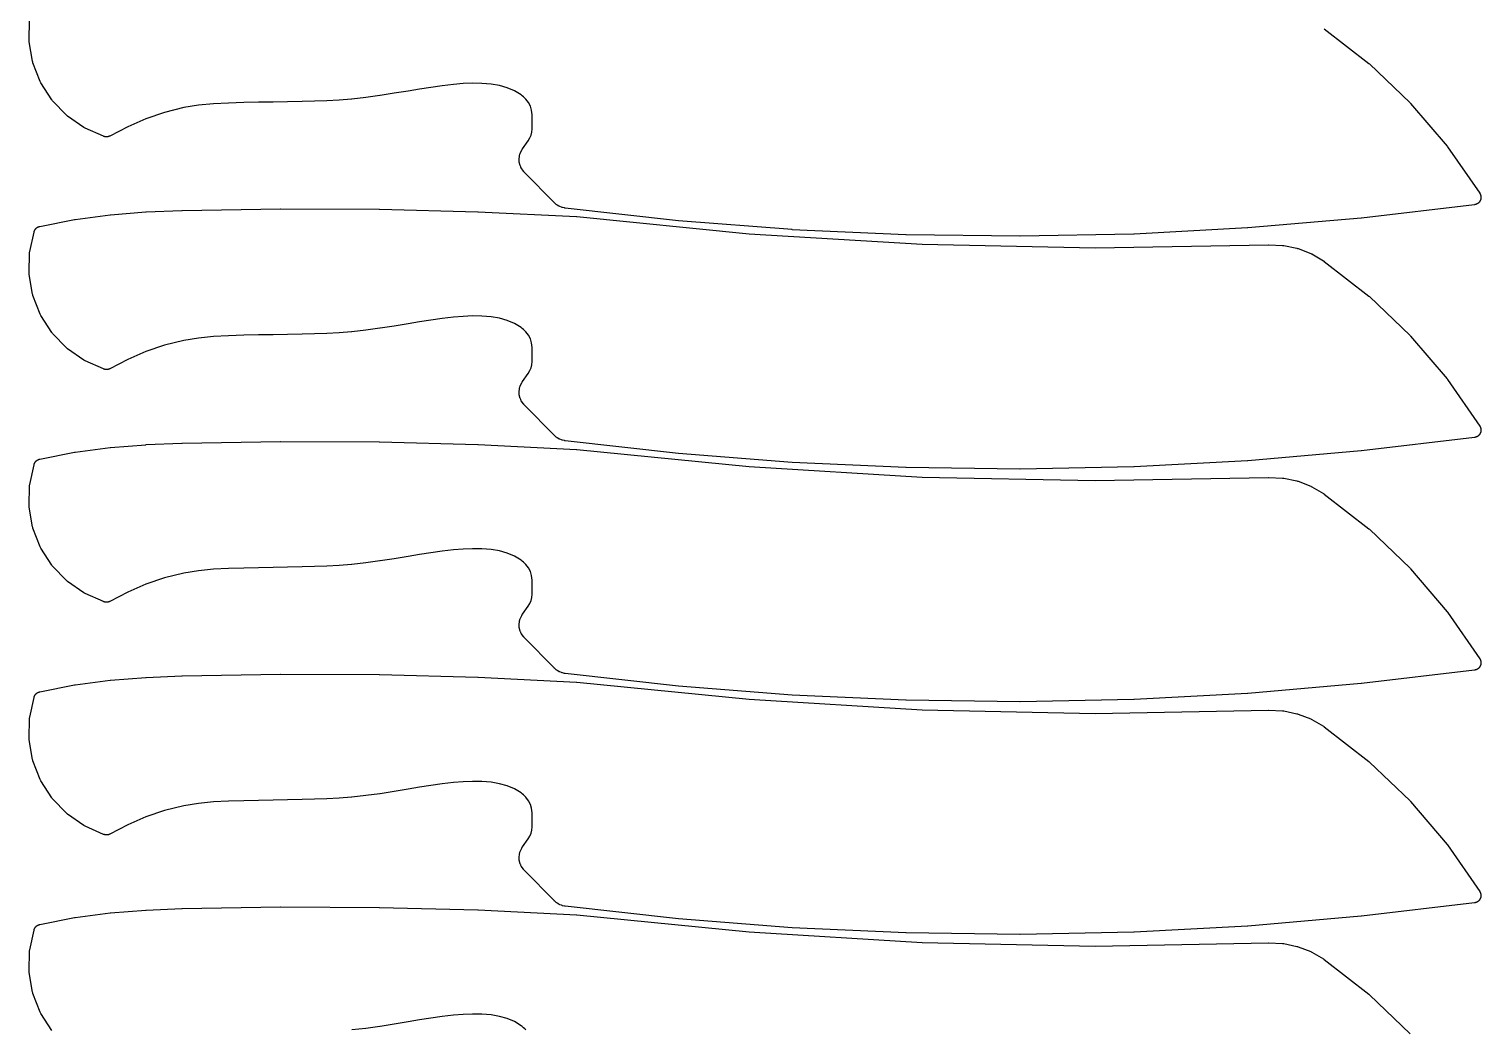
# Model space of a CAD drawing. Header units: metres. Extents: x 0 to 3000, y 0 to 1100.
# Drawn here: x 1198.4 to 1597.7, y 550 to 825 of the extents above; entities that cross this region are included whole.
import ezdxf

# ---------------------------------------------------------------- set-up
doc = ezdxf.new("R2010")
doc.units = ezdxf.units.M

msp = doc.modelspace()

# ---------------------------------------------------------------- linework, layer by layer
at = {"color": 1}
for points in [[(1554.63, 825.1), (1566.88, 815.55), (1567.03, 815.41), (1578.22, 804.7), (1578.36, 804.55), (1588.41, 792.76), (1588.54, 792.6), (1597.37, 779.82), (1597.41, 779.74), (1597.46, 779.66), (1597.47, 779.65), (1597.47, 779.65), (1597.51, 779.57), (1597.55, 779.48), (1597.55, 779.48), (1597.56, 779.47), (1597.59, 779.39), (1597.62, 779.3), (1597.62, 779.29), (1597.62, 779.29), (1597.65, 779.2), (1597.67, 779.11), (1597.67, 779.1), (1597.68, 779.1), (1597.69, 779.01), (1597.71, 778.92), (1597.71, 778.91), (1597.71, 778.91), (1597.71, 778.81), (1597.72, 778.72), (1597.72, 778.71), (1597.72, 778.71), (1597.72, 778.62), (1597.71, 778.52), (1597.71, 778.52), (1597.71, 778.51), (1597.7, 778.42), (1597.69, 778.33), (1597.69, 778.32), (1597.69, 778.32), (1597.67, 778.23), (1597.65, 778.14), (1597.64, 778.13), (1597.64, 778.13), (1597.61, 778.04), (1597.58, 777.95), (1597.58, 777.95), (1597.58, 777.94), (1597.54, 777.86), (1597.5, 777.77), (1597.5, 777.77), (1597.5, 777.76), (1597.45, 777.68), (1597.41, 777.6), (1597.4, 777.6), (1597.4, 777.59), (1597.35, 777.52), (1597.29, 777.44), (1597.29, 777.44), (1597.28, 777.43), (1597.22, 777.36), (1597.16, 777.29), (1597.16, 777.29), (1597.16, 777.29), (1597.09, 777.22), (1597.02, 777.16), (1597.02, 777.16), (1597.01, 777.15), (1596.94, 777.1), (1596.86, 777.04), (1596.86, 777.04), (1596.86, 777.03), (1596.78, 776.98), (1596.7, 776.93), (1596.69, 776.93), (1596.69, 776.93), (1596.61, 776.89), (1596.52, 776.85), (1596.52, 776.85), (1596.51, 776.84), (1596.43, 776.81), (1596.34, 776.78), (1596.33, 776.78), (1596.33, 776.77), (1596.24, 776.75), (1596.15, 776.73), (1596.14, 776.72), (1596.14, 776.72), (1596.05, 776.71), (1595.96, 776.69), (1564.85, 772.98), (1564.78, 772.98), (1533.6, 770.29), (1533.53, 770.29), (1502.29, 768.63), (1502.22, 768.63), (1470.95, 768), (1470.89, 768), (1439.61, 768.4), (1439.55, 768.4), (1408.29, 769.82), (1408.23, 769.83), (1377.02, 772.28), (1376.96, 772.29), (1345.82, 775.77), (1345.82, 775.77), (1345.82, 775.77), (1345.72, 775.78), (1345.63, 775.8), (1345.63, 775.8), (1345.63, 775.8), (1345.14, 775.9), (1344.97, 775.94), (1344.82, 776), (1344.35, 776.18), (1344.2, 776.25), (1344.06, 776.33), (1343.63, 776.59), (1343.49, 776.68), (1343.36, 776.78), (1342.98, 777.11), (1342.92, 777.17), (1342.86, 777.22), (1334.59, 785.65), (1334.53, 785.71), (1334.48, 785.76), (1334.48, 785.76), (1334.47, 785.78), (1334.45, 785.79), (1334.41, 785.86), (1334.36, 785.92), (1333.76, 786.79), (1333.67, 786.94), (1333.59, 787.1), (1333.53, 787.26), (1333.48, 787.43), (1333.22, 788.42), (1333.18, 788.64), (1333.16, 788.87), (1333.17, 789.1), (1333.26, 790.12), (1333.29, 790.29), (1333.33, 790.47), (1333.38, 790.63), (1333.45, 790.79), (1333.9, 791.75), (1333.94, 791.82), (1333.97, 791.89), (1333.98, 791.9), (1333.99, 791.92), (1334.04, 791.99), (1334.08, 792.05), (1335.65, 794.27), (1336.13, 795.05), (1336.44, 795.83), (1336.64, 796.65), (1336.71, 797.56), (1336.71, 801.43), (1336.59, 802.68), (1336.26, 803.77), (1335.74, 804.78), (1334.97, 805.75), (1334.69, 806.03), (1334.35, 806.35), (1333.99, 806.65), (1333.68, 806.9), (1331.86, 808.02), (1329.89, 808.85), (1327.74, 809.45), (1325.49, 809.84), (1322.93, 810.06), (1320.35, 810.09), (1317.75, 809.98), (1315.13, 809.75), (1312.02, 809.39), (1308.9, 808.96), (1305.77, 808.47), (1302.63, 807.96), (1298.79, 807.32), (1298.77, 807.32), (1294.93, 806.71), (1294.89, 806.71), (1291.04, 806.17), (1290.99, 806.17), (1287.13, 805.74), (1287.07, 805.73), (1283.71, 805.47), (1283.66, 805.46), (1280.29, 805.28), (1280.25, 805.28), (1276.88, 805.16), (1276.86, 805.16), (1273.49, 805.08), (1273.48, 805.08), (1269.48, 805), (1269.47, 805), (1265.47, 804.93), (1261.47, 804.86), (1257.47, 804.77), (1253.25, 804.65), (1249.07, 804.42), (1244.95, 804.02), (1240.91, 803.38), (1235.65, 802.08), (1230.51, 800.3), (1225.5, 798.12), (1220.6, 795.58), (1220.6, 795.57), (1220.59, 795.57), (1220.51, 795.53), (1220.42, 795.5), (1220.42, 795.49), (1220.41, 795.49), (1220.32, 795.46), (1220.24, 795.43), (1220.23, 795.43), (1220.23, 795.43), (1220.14, 795.41), (1220.05, 795.39), (1220.04, 795.39), (1220.03, 795.38), (1219.94, 795.37), (1219.85, 795.36), (1219.85, 795.36), (1219.84, 795.36), (1219.75, 795.36), (1219.65, 795.35), (1219.65, 795.35), (1219.64, 795.35), (1219.55, 795.36), (1219.46, 795.37), (1219.45, 795.37), (1219.45, 795.37), (1219.36, 795.38), (1219.26, 795.4), (1219.26, 795.4), (1219.25, 795.4), (1219.16, 795.42), (1219.08, 795.45), (1219.07, 795.45), (1219.06, 795.45), (1218.98, 795.48), (1218.89, 795.51), (1218.89, 795.52), (1218.88, 795.52), (1213.81, 797.73), (1213.63, 797.82), (1213.46, 797.92), (1208.96, 801.05), (1208.81, 801.17), (1208.66, 801.31), (1204.86, 805.26), (1204.73, 805.41), (1204.62, 805.57), (1201.63, 810.23), (1201.54, 810.4), (1201.46, 810.58), (1199.45, 815.74), (1199.39, 815.93), (1199.34, 816.12), (1198.39, 821.52), (1198.37, 821.71), (1198.36, 821.91), (1198.49, 827.39)], [(1204.62, 549.57), (1201.63, 554.23), (1201.54, 554.4), (1201.46, 554.58), (1199.45, 559.74), (1199.39, 559.93), (1199.34, 560.12), (1198.39, 565.52), (1198.37, 565.71), (1198.36, 565.91), (1198.49, 571.39), (1198.5, 571.59), (1198.54, 571.78), (1199.74, 577.18), (1199.76, 577.26), (1199.78, 577.33), (1199.79, 577.35), (1199.79, 577.37), (1199.82, 577.44), (1199.84, 577.51), (1199.85, 577.53), (1199.86, 577.56), (1199.9, 577.62), (1199.93, 577.69), (1199.94, 577.71), (1199.95, 577.73), (1199.99, 577.79), (1200.03, 577.86), (1200.04, 577.88), (1200.06, 577.9), (1200.1, 577.96), (1200.15, 578.02), (1200.16, 578.03), (1200.18, 578.05), (1200.23, 578.11), (1200.28, 578.16), (1200.3, 578.18), (1200.31, 578.2), (1200.37, 578.24), (1200.42, 578.29), (1200.44, 578.31), (1200.46, 578.32), (1200.52, 578.37), (1200.58, 578.41), (1200.6, 578.42), (1200.62, 578.44), (1200.69, 578.47), (1200.75, 578.51), (1200.77, 578.52), (1200.79, 578.53), (1200.86, 578.56), (1200.93, 578.6), (1200.95, 578.6), (1200.97, 578.61), (1201.04, 578.64), (1201.11, 578.66), (1201.13, 578.67), (1201.16, 578.68), (1201.23, 578.69), (1201.3, 578.71), (1210.9, 580.63), (1211.03, 580.65), (1220.69, 581.92), (1220.8, 581.93), (1230.53, 582.69), (1230.6, 582.7), (1240.4, 583.1), (1240.42, 583.1), (1240.45, 583.1), (1267.55, 583.57), (1267.59, 583.57), (1294.69, 583.44), (1294.73, 583.44), (1321.83, 582.72), (1321.87, 582.72), (1348.94, 581.41), (1348.99, 581.41), (1349.05, 581.41), (1396.48, 576.67), (1444.01, 573.8), (1491.62, 572.8), (1539.29, 573.67), (1539.35, 573.67), (1539.41, 573.67), (1543.15, 573.51), (1543.31, 573.49), (1543.47, 573.47), (1547.11, 572.71), (1547.27, 572.67), (1547.42, 572.62), (1550.89, 571.28), (1551.04, 571.21), (1551.18, 571.14), (1554.41, 569.25), (1554.44, 569.23), (1554.47, 569.21), (1554.52, 569.17), (1554.57, 569.14), (1554.6, 569.12), (1554.63, 569.1), (1566.88, 559.55), (1567.03, 559.41), (1578.22, 548.7)], [(1334.97, 549.75), (1334.69, 550.03), (1334.35, 550.35), (1333.99, 550.65), (1333.68, 550.9), (1331.86, 552.02), (1329.89, 552.85), (1327.74, 553.45), (1325.49, 553.84), (1322.93, 554.06), (1320.35, 554.09), (1317.75, 553.98), (1315.13, 553.75), (1312.02, 553.39), (1308.9, 552.96), (1305.77, 552.47), (1302.63, 551.96), (1298.79, 551.32), (1298.77, 551.32), (1294.93, 550.71), (1294.89, 550.71), (1291.04, 550.17), (1290.99, 550.17), (1287.13, 549.74)]]:
    msp.add_lwpolyline(points, dxfattribs=at)
for points in [[(1334.48, 721.76), (1334.47, 721.78), (1334.45, 721.79), (1334.41, 721.86), (1334.36, 721.92), (1333.76, 722.79), (1333.67, 722.94), (1333.59, 723.1), (1333.53, 723.26), (1333.48, 723.43), (1333.22, 724.42), (1333.18, 724.64), (1333.16, 724.87), (1333.17, 725.1), (1333.26, 726.12), (1333.29, 726.29), (1333.33, 726.47), (1333.38, 726.63), (1333.45, 726.79), (1333.9, 727.75), (1333.94, 727.82), (1333.97, 727.89), (1333.98, 727.9), (1333.99, 727.92), (1334.04, 727.99), (1334.08, 728.05), (1335.65, 730.27), (1336.13, 731.05), (1336.44, 731.83), (1336.64, 732.65), (1336.71, 733.56), (1336.71, 737.43), (1336.59, 738.68), (1336.26, 739.77), (1335.74, 740.78), (1334.97, 741.75), (1334.69, 742.03), (1334.35, 742.35), (1333.99, 742.65), (1333.68, 742.9), (1331.86, 744.02), (1329.89, 744.85), (1327.74, 745.45), (1325.49, 745.84), (1322.93, 746.06), (1320.35, 746.09), (1317.75, 745.98), (1315.13, 745.75), (1312.02, 745.39), (1308.9, 744.96), (1305.77, 744.47), (1302.63, 743.96), (1298.79, 743.32), (1298.77, 743.32), (1294.93, 742.71), (1294.89, 742.71), (1291.04, 742.17), (1290.99, 742.17), (1287.13, 741.74), (1287.07, 741.73), (1283.71, 741.47), (1283.66, 741.46), (1280.29, 741.28), (1280.25, 741.28), (1276.88, 741.16), (1276.86, 741.16), (1273.49, 741.08), (1273.48, 741.08), (1269.48, 741), (1269.47, 741), (1265.47, 740.93), (1261.47, 740.86), (1257.47, 740.77), (1253.25, 740.65), (1249.07, 740.42), (1244.95, 740.02), (1240.91, 739.38), (1235.65, 738.08), (1230.51, 736.3), (1225.5, 734.12), (1220.6, 731.58), (1220.6, 731.57), (1220.59, 731.57), (1220.51, 731.53), (1220.42, 731.5), (1220.42, 731.49), (1220.41, 731.49), (1220.32, 731.46), (1220.24, 731.43), (1220.23, 731.43), (1220.23, 731.43), (1220.14, 731.41), (1220.05, 731.39), (1220.04, 731.39), (1220.03, 731.38), (1219.94, 731.37), (1219.85, 731.36), (1219.85, 731.36), (1219.84, 731.36), (1219.75, 731.36), (1219.65, 731.35), (1219.65, 731.35), (1219.64, 731.35), (1219.55, 731.36), (1219.46, 731.37), (1219.45, 731.37), (1219.45, 731.37), (1219.36, 731.38), (1219.26, 731.4), (1219.26, 731.4), (1219.25, 731.4), (1219.16, 731.42), (1219.08, 731.45), (1219.07, 731.45), (1219.06, 731.45), (1218.98, 731.48), (1218.89, 731.51), (1218.89, 731.52), (1218.88, 731.52), (1213.81, 733.73), (1213.63, 733.82), (1213.46, 733.92), (1208.96, 737.05), (1208.81, 737.17), (1208.66, 737.31), (1204.86, 741.26), (1204.73, 741.41), (1204.62, 741.57), (1201.63, 746.23), (1201.54, 746.4), (1201.46, 746.58), (1199.45, 751.74), (1199.39, 751.93), (1199.34, 752.12), (1198.39, 757.52), (1198.37, 757.71), (1198.36, 757.91), (1198.49, 763.39), (1198.5, 763.59), (1198.54, 763.78), (1199.74, 769.18), (1199.76, 769.26), (1199.78, 769.33), (1199.79, 769.35), (1199.79, 769.37), (1199.82, 769.44), (1199.84, 769.51), (1199.85, 769.53), (1199.86, 769.56), (1199.9, 769.62), (1199.93, 769.69), (1199.94, 769.71), (1199.95, 769.73), (1199.99, 769.79), (1200.03, 769.86), (1200.04, 769.88), (1200.06, 769.9), (1200.1, 769.96), (1200.15, 770.02), (1200.16, 770.03), (1200.18, 770.05), (1200.23, 770.11), (1200.28, 770.16), (1200.3, 770.18), (1200.31, 770.2), (1200.37, 770.24), (1200.42, 770.29), (1200.44, 770.31), (1200.46, 770.32), (1200.52, 770.37), (1200.58, 770.41), (1200.6, 770.42), (1200.62, 770.44), (1200.69, 770.47), (1200.75, 770.51), (1200.77, 770.52), (1200.79, 770.53), (1200.86, 770.56), (1200.93, 770.6), (1200.95, 770.6), (1200.97, 770.61), (1201.04, 770.64), (1201.11, 770.66), (1201.13, 770.67), (1201.16, 770.68), (1201.23, 770.69), (1201.3, 770.71), (1210.9, 772.63), (1211.03, 772.65), (1220.69, 773.92), (1220.8, 773.93), (1230.53, 774.69), (1230.6, 774.7), (1240.4, 775.1), (1240.42, 775.1), (1240.45, 775.1), (1267.55, 775.57), (1267.59, 775.57), (1294.69, 775.44), (1294.73, 775.44), (1321.83, 774.72), (1321.87, 774.72), (1348.94, 773.41), (1348.99, 773.41), (1349.05, 773.41), (1396.48, 768.67), (1444.01, 765.8), (1491.62, 764.8), (1539.29, 765.67), (1539.35, 765.67), (1539.41, 765.67), (1543.15, 765.51), (1543.31, 765.49), (1543.47, 765.47), (1547.11, 764.71), (1547.27, 764.67), (1547.42, 764.62), (1550.89, 763.28), (1551.04, 763.21), (1551.18, 763.14), (1554.41, 761.25), (1554.44, 761.23), (1554.47, 761.21), (1554.52, 761.17), (1554.57, 761.14), (1554.6, 761.12), (1554.63, 761.1), (1566.88, 751.55), (1567.03, 751.41), (1578.22, 740.7), (1578.36, 740.55), (1588.41, 728.76), (1588.54, 728.6), (1597.37, 715.82), (1597.41, 715.74), (1597.46, 715.66), (1597.47, 715.65), (1597.47, 715.65), (1597.51, 715.57), (1597.55, 715.48), (1597.55, 715.48), (1597.56, 715.47), (1597.59, 715.39), (1597.62, 715.3), (1597.62, 715.29), (1597.62, 715.29), (1597.65, 715.2), (1597.67, 715.11), (1597.67, 715.1), (1597.68, 715.1), (1597.69, 715.01), (1597.71, 714.92), (1597.71, 714.91), (1597.71, 714.91), (1597.71, 714.81), (1597.72, 714.72), (1597.72, 714.71), (1597.72, 714.71), (1597.72, 714.62), (1597.71, 714.52), (1597.71, 714.52), (1597.71, 714.51), (1597.7, 714.42), (1597.69, 714.33), (1597.69, 714.32), (1597.69, 714.32), (1597.67, 714.23), (1597.65, 714.14), (1597.64, 714.13), (1597.64, 714.13), (1597.61, 714.04), (1597.58, 713.95), (1597.58, 713.95), (1597.58, 713.94), (1597.54, 713.86), (1597.5, 713.77), (1597.5, 713.77), (1597.5, 713.76), (1597.45, 713.68), (1597.41, 713.6), (1597.4, 713.6), (1597.4, 713.59), (1597.35, 713.52), (1597.29, 713.44), (1597.29, 713.44), (1597.28, 713.43), (1597.22, 713.36), (1597.16, 713.29), (1597.16, 713.29), (1597.16, 713.29), (1597.09, 713.22), (1597.02, 713.16), (1597.02, 713.16), (1597.01, 713.15), (1596.94, 713.1), (1596.86, 713.04), (1596.86, 713.04), (1596.86, 713.03), (1596.78, 712.98), (1596.7, 712.93), (1596.69, 712.93), (1596.69, 712.93), (1596.61, 712.89), (1596.52, 712.85), (1596.52, 712.85), (1596.51, 712.84), (1596.43, 712.81), (1596.34, 712.78), (1596.33, 712.78), (1596.33, 712.77), (1596.24, 712.75), (1596.15, 712.73), (1596.14, 712.72), (1596.14, 712.72), (1596.05, 712.71), (1595.96, 712.69), (1564.85, 708.98), (1564.78, 708.98), (1533.6, 706.29), (1533.53, 706.29), (1502.29, 704.63), (1502.22, 704.63), (1470.95, 704), (1470.89, 704), (1439.61, 704.4), (1439.55, 704.4), (1408.29, 705.82), (1408.23, 705.83), (1377.02, 708.28), (1376.96, 708.29), (1345.82, 711.77), (1345.82, 711.77), (1345.82, 711.77), (1345.72, 711.78), (1345.63, 711.8), (1345.63, 711.8), (1345.63, 711.8), (1345.14, 711.9), (1344.97, 711.94), (1344.82, 712), (1344.35, 712.18), (1344.2, 712.25), (1344.06, 712.33), (1343.63, 712.59), (1343.49, 712.68), (1343.36, 712.78), (1342.98, 713.11), (1342.92, 713.17), (1342.86, 713.22), (1334.59, 721.65), (1334.53, 721.71), (1334.48, 721.76)], [(1334.48, 657.76), (1334.47, 657.78), (1334.45, 657.79), (1334.41, 657.86), (1334.36, 657.92), (1333.76, 658.79), (1333.67, 658.94), (1333.59, 659.1), (1333.53, 659.26), (1333.48, 659.43), (1333.22, 660.42), (1333.18, 660.64), (1333.16, 660.87), (1333.17, 661.1), (1333.26, 662.12), (1333.29, 662.29), (1333.33, 662.47), (1333.38, 662.63), (1333.45, 662.79), (1333.9, 663.75), (1333.94, 663.82), (1333.97, 663.89), (1333.98, 663.9), (1333.99, 663.92), (1334.04, 663.99), (1334.08, 664.05), (1335.65, 666.27), (1336.13, 667.05), (1336.44, 667.83), (1336.64, 668.65), (1336.71, 669.56), (1336.71, 673.43), (1336.59, 674.68), (1336.26, 675.77), (1335.74, 676.78), (1334.97, 677.75), (1334.69, 678.03), (1334.35, 678.35), (1333.99, 678.65), (1333.68, 678.9), (1331.86, 680.02), (1329.89, 680.85), (1327.74, 681.45), (1325.49, 681.84), (1322.93, 682.06), (1320.35, 682.09), (1317.75, 681.98), (1315.13, 681.75), (1312.02, 681.39), (1308.9, 680.96), (1305.77, 680.47), (1302.63, 679.96), (1298.79, 679.32), (1298.77, 679.32), (1294.93, 678.71), (1294.89, 678.71), (1291.04, 678.17), (1290.99, 678.17), (1287.13, 677.74), (1287.07, 677.73), (1283.71, 677.47), (1283.66, 677.46), (1280.29, 677.28), (1280.25, 677.28), (1276.88, 677.16), (1276.86, 677.16), (1273.49, 677.08), (1273.48, 677.08), (1269.48, 677), (1269.47, 677), (1265.47, 676.93), (1261.47, 676.86), (1257.47, 676.77), (1253.25, 676.65), (1249.07, 676.42), (1244.95, 676.02), (1240.91, 675.38), (1235.65, 674.08), (1230.51, 672.3), (1225.5, 670.12), (1220.6, 667.58), (1220.6, 667.57), (1220.59, 667.57), (1220.51, 667.53), (1220.42, 667.5), (1220.42, 667.49), (1220.41, 667.49), (1220.32, 667.46), (1220.24, 667.43), (1220.23, 667.43), (1220.23, 667.43), (1220.14, 667.41), (1220.05, 667.39), (1220.04, 667.39), (1220.03, 667.38), (1219.94, 667.37), (1219.85, 667.36), (1219.85, 667.36), (1219.84, 667.36), (1219.75, 667.36), (1219.65, 667.35), (1219.65, 667.35), (1219.64, 667.35), (1219.55, 667.36), (1219.46, 667.37), (1219.45, 667.37), (1219.45, 667.37), (1219.36, 667.38), (1219.26, 667.4), (1219.26, 667.4), (1219.25, 667.4), (1219.16, 667.42), (1219.08, 667.45), (1219.07, 667.45), (1219.06, 667.45), (1218.98, 667.48), (1218.89, 667.51), (1218.89, 667.52), (1218.88, 667.52), (1213.81, 669.73), (1213.63, 669.82), (1213.46, 669.92), (1208.96, 673.05), (1208.81, 673.17), (1208.66, 673.31), (1204.86, 677.26), (1204.73, 677.41), (1204.62, 677.57), (1201.63, 682.23), (1201.54, 682.4), (1201.46, 682.58), (1199.45, 687.74), (1199.39, 687.93), (1199.34, 688.12), (1198.39, 693.52), (1198.37, 693.71), (1198.36, 693.91), (1198.49, 699.39), (1198.5, 699.59), (1198.54, 699.78), (1199.74, 705.18), (1199.76, 705.26), (1199.78, 705.33), (1199.79, 705.35), (1199.79, 705.37), (1199.82, 705.44), (1199.84, 705.51), (1199.85, 705.53), (1199.86, 705.56), (1199.9, 705.62), (1199.93, 705.69), (1199.94, 705.71), (1199.95, 705.73), (1199.99, 705.79), (1200.03, 705.86), (1200.04, 705.88), (1200.06, 705.9), (1200.1, 705.96), (1200.15, 706.02), (1200.16, 706.03), (1200.18, 706.05), (1200.23, 706.11), (1200.28, 706.16), (1200.3, 706.18), (1200.31, 706.2), (1200.37, 706.24), (1200.42, 706.29), (1200.44, 706.31), (1200.46, 706.32), (1200.52, 706.37), (1200.58, 706.41), (1200.6, 706.42), (1200.62, 706.44), (1200.69, 706.47), (1200.75, 706.51), (1200.77, 706.52), (1200.79, 706.53), (1200.86, 706.56), (1200.93, 706.6), (1200.95, 706.6), (1200.97, 706.61), (1201.04, 706.64), (1201.11, 706.66), (1201.13, 706.67), (1201.16, 706.68), (1201.23, 706.69), (1201.3, 706.71), (1210.9, 708.63), (1211.03, 708.65), (1220.69, 709.92), (1220.8, 709.93), (1230.53, 710.69), (1230.6, 710.7), (1240.4, 711.1), (1240.42, 711.1), (1240.45, 711.1), (1267.55, 711.57), (1267.59, 711.57), (1294.69, 711.44), (1294.73, 711.44), (1321.83, 710.72), (1321.87, 710.72), (1348.94, 709.41), (1348.99, 709.41), (1349.05, 709.41), (1396.48, 704.67), (1444.01, 701.8), (1491.62, 700.8), (1539.29, 701.67), (1539.35, 701.67), (1539.41, 701.67), (1543.15, 701.51), (1543.31, 701.49), (1543.47, 701.47), (1547.11, 700.71), (1547.27, 700.67), (1547.42, 700.62), (1550.89, 699.28), (1551.04, 699.21), (1551.18, 699.14), (1554.41, 697.25), (1554.44, 697.23), (1554.47, 697.21), (1554.52, 697.17), (1554.57, 697.14), (1554.6, 697.12), (1554.63, 697.1), (1566.88, 687.55), (1567.03, 687.41), (1578.22, 676.7), (1578.36, 676.55), (1588.41, 664.76), (1588.54, 664.6), (1597.37, 651.82), (1597.41, 651.74), (1597.46, 651.66), (1597.47, 651.65), (1597.47, 651.65), (1597.51, 651.57), (1597.55, 651.48), (1597.55, 651.48), (1597.56, 651.47), (1597.59, 651.39), (1597.62, 651.3), (1597.62, 651.29), (1597.62, 651.29), (1597.65, 651.2), (1597.67, 651.11), (1597.67, 651.1), (1597.68, 651.1), (1597.69, 651.01), (1597.71, 650.92), (1597.71, 650.91), (1597.71, 650.91), (1597.71, 650.81), (1597.72, 650.72), (1597.72, 650.71), (1597.72, 650.71), (1597.72, 650.62), (1597.71, 650.52), (1597.71, 650.52), (1597.71, 650.51), (1597.7, 650.42), (1597.69, 650.33), (1597.69, 650.32), (1597.69, 650.32), (1597.67, 650.23), (1597.65, 650.14), (1597.64, 650.13), (1597.64, 650.13), (1597.61, 650.04), (1597.58, 649.95), (1597.58, 649.95), (1597.58, 649.94), (1597.54, 649.86), (1597.5, 649.77), (1597.5, 649.77), (1597.5, 649.76), (1597.45, 649.68), (1597.41, 649.6), (1597.4, 649.6), (1597.4, 649.59), (1597.35, 649.52), (1597.29, 649.44), (1597.29, 649.44), (1597.28, 649.43), (1597.22, 649.36), (1597.16, 649.29), (1597.16, 649.29), (1597.16, 649.29), (1597.09, 649.22), (1597.02, 649.16), (1597.02, 649.16), (1597.01, 649.15), (1596.94, 649.1), (1596.86, 649.04), (1596.86, 649.04), (1596.86, 649.03), (1596.78, 648.98), (1596.7, 648.93), (1596.69, 648.93), (1596.69, 648.93), (1596.61, 648.89), (1596.52, 648.85), (1596.52, 648.85), (1596.51, 648.84), (1596.43, 648.81), (1596.34, 648.78), (1596.33, 648.78), (1596.33, 648.77), (1596.24, 648.75), (1596.15, 648.73), (1596.14, 648.72), (1596.14, 648.72), (1596.05, 648.71), (1595.96, 648.69), (1564.85, 644.98), (1564.78, 644.98), (1533.6, 642.29), (1533.53, 642.29), (1502.29, 640.63), (1502.22, 640.63), (1470.95, 640), (1470.89, 640), (1439.61, 640.4), (1439.55, 640.4), (1408.29, 641.82), (1408.23, 641.83), (1377.02, 644.28), (1376.96, 644.29), (1345.82, 647.77), (1345.82, 647.77), (1345.82, 647.77), (1345.72, 647.78), (1345.63, 647.8), (1345.63, 647.8), (1345.63, 647.8), (1345.14, 647.9), (1344.97, 647.94), (1344.82, 648), (1344.35, 648.18), (1344.2, 648.25), (1344.06, 648.33), (1343.63, 648.59), (1343.49, 648.68), (1343.36, 648.78), (1342.98, 649.11), (1342.92, 649.17), (1342.86, 649.22), (1334.59, 657.65), (1334.53, 657.71), (1334.48, 657.76)], [(1334.48, 593.76), (1334.47, 593.78), (1334.45, 593.79), (1334.41, 593.86), (1334.36, 593.92), (1333.76, 594.79), (1333.67, 594.94), (1333.59, 595.1), (1333.53, 595.26), (1333.48, 595.43), (1333.22, 596.42), (1333.18, 596.64), (1333.16, 596.87), (1333.17, 597.1), (1333.26, 598.12), (1333.29, 598.29), (1333.33, 598.47), (1333.38, 598.63), (1333.45, 598.79), (1333.9, 599.75), (1333.94, 599.82), (1333.97, 599.89), (1333.98, 599.9), (1333.99, 599.92), (1334.04, 599.99), (1334.08, 600.05), (1335.65, 602.27), (1336.13, 603.05), (1336.44, 603.83), (1336.64, 604.65), (1336.71, 605.56), (1336.71, 609.43), (1336.59, 610.68), (1336.26, 611.77), (1335.74, 612.78), (1334.97, 613.75), (1334.69, 614.03), (1334.35, 614.35), (1333.99, 614.65), (1333.68, 614.9), (1331.86, 616.02), (1329.89, 616.85), (1327.74, 617.45), (1325.49, 617.84), (1322.93, 618.06), (1320.35, 618.09), (1317.75, 617.98), (1315.13, 617.75), (1312.02, 617.39), (1308.9, 616.96), (1305.77, 616.47), (1302.63, 615.96), (1298.79, 615.32), (1298.77, 615.32), (1294.93, 614.71), (1294.89, 614.71), (1291.04, 614.17), (1290.99, 614.17), (1287.13, 613.74), (1287.07, 613.73), (1283.71, 613.47), (1283.66, 613.46), (1280.29, 613.28), (1280.25, 613.28), (1276.88, 613.16), (1276.86, 613.16), (1273.49, 613.08), (1273.48, 613.08), (1269.48, 613), (1269.47, 613), (1265.47, 612.93), (1261.47, 612.86), (1257.47, 612.77), (1253.25, 612.65), (1249.07, 612.42), (1244.95, 612.02), (1240.91, 611.38), (1235.65, 610.08), (1230.51, 608.3), (1225.5, 606.12), (1220.6, 603.58), (1220.6, 603.57), (1220.59, 603.57), (1220.51, 603.53), (1220.42, 603.5), (1220.42, 603.49), (1220.41, 603.49), (1220.32, 603.46), (1220.24, 603.43), (1220.23, 603.43), (1220.23, 603.43), (1220.14, 603.41), (1220.05, 603.39), (1220.04, 603.39), (1220.03, 603.38), (1219.94, 603.37), (1219.85, 603.36), (1219.85, 603.36), (1219.84, 603.36), (1219.75, 603.36), (1219.65, 603.35), (1219.65, 603.35), (1219.64, 603.35), (1219.55, 603.36), (1219.46, 603.37), (1219.45, 603.37), (1219.45, 603.37), (1219.36, 603.38), (1219.26, 603.4), (1219.26, 603.4), (1219.25, 603.4), (1219.16, 603.42), (1219.08, 603.45), (1219.07, 603.45), (1219.06, 603.45), (1218.98, 603.48), (1218.89, 603.51), (1218.89, 603.52), (1218.88, 603.52), (1213.81, 605.73), (1213.63, 605.82), (1213.46, 605.92), (1208.96, 609.05), (1208.81, 609.17), (1208.66, 609.31), (1204.86, 613.26), (1204.73, 613.41), (1204.62, 613.57), (1201.63, 618.23), (1201.54, 618.4), (1201.46, 618.58), (1199.45, 623.74), (1199.39, 623.93), (1199.34, 624.12), (1198.39, 629.52), (1198.37, 629.71), (1198.36, 629.91), (1198.49, 635.39), (1198.5, 635.59), (1198.54, 635.78), (1199.74, 641.18), (1199.76, 641.26), (1199.78, 641.33), (1199.79, 641.35), (1199.79, 641.37), (1199.82, 641.44), (1199.84, 641.51), (1199.85, 641.53), (1199.86, 641.56), (1199.9, 641.62), (1199.93, 641.69), (1199.94, 641.71), (1199.95, 641.73), (1199.99, 641.79), (1200.03, 641.86), (1200.04, 641.88), (1200.06, 641.9), (1200.1, 641.96), (1200.15, 642.02), (1200.16, 642.03), (1200.18, 642.05), (1200.23, 642.11), (1200.28, 642.16), (1200.3, 642.18), (1200.31, 642.2), (1200.37, 642.24), (1200.42, 642.29), (1200.44, 642.31), (1200.46, 642.32), (1200.52, 642.37), (1200.58, 642.41), (1200.6, 642.42), (1200.62, 642.44), (1200.69, 642.47), (1200.75, 642.51), (1200.77, 642.52), (1200.79, 642.53), (1200.86, 642.56), (1200.93, 642.6), (1200.95, 642.6), (1200.97, 642.61), (1201.04, 642.64), (1201.11, 642.66), (1201.13, 642.67), (1201.16, 642.68), (1201.23, 642.69), (1201.3, 642.71), (1210.9, 644.63), (1211.03, 644.65), (1220.69, 645.92), (1220.8, 645.93), (1230.53, 646.69), (1230.6, 646.7), (1240.4, 647.1), (1240.42, 647.1), (1240.45, 647.1), (1267.55, 647.57), (1267.59, 647.57), (1294.69, 647.44), (1294.73, 647.44), (1321.83, 646.72), (1321.87, 646.72), (1348.94, 645.41), (1348.99, 645.41), (1349.05, 645.41), (1396.48, 640.67), (1444.01, 637.8), (1491.62, 636.8), (1539.29, 637.67), (1539.35, 637.67), (1539.41, 637.67), (1543.15, 637.51), (1543.31, 637.49), (1543.47, 637.47), (1547.11, 636.71), (1547.27, 636.67), (1547.42, 636.62), (1550.89, 635.28), (1551.04, 635.21), (1551.18, 635.14), (1554.41, 633.25), (1554.44, 633.23), (1554.47, 633.21), (1554.52, 633.17), (1554.57, 633.14), (1554.6, 633.12), (1554.63, 633.1), (1566.88, 623.55), (1567.03, 623.41), (1578.22, 612.7), (1578.36, 612.55), (1588.41, 600.76), (1588.54, 600.6), (1597.37, 587.82), (1597.41, 587.74), (1597.46, 587.66), (1597.47, 587.65), (1597.47, 587.65), (1597.51, 587.57), (1597.55, 587.48), (1597.55, 587.48), (1597.56, 587.47), (1597.59, 587.39), (1597.62, 587.3), (1597.62, 587.29), (1597.62, 587.29), (1597.65, 587.2), (1597.67, 587.11), (1597.67, 587.1), (1597.68, 587.1), (1597.69, 587.01), (1597.71, 586.92), (1597.71, 586.91), (1597.71, 586.91), (1597.71, 586.81), (1597.72, 586.72), (1597.72, 586.71), (1597.72, 586.71), (1597.72, 586.62), (1597.71, 586.52), (1597.71, 586.52), (1597.71, 586.51), (1597.7, 586.42), (1597.69, 586.33), (1597.69, 586.32), (1597.69, 586.32), (1597.67, 586.23), (1597.65, 586.14), (1597.64, 586.13), (1597.64, 586.13), (1597.61, 586.04), (1597.58, 585.95), (1597.58, 585.95), (1597.58, 585.94), (1597.54, 585.86), (1597.5, 585.77), (1597.5, 585.77), (1597.5, 585.76), (1597.45, 585.68), (1597.41, 585.6), (1597.4, 585.6), (1597.4, 585.59), (1597.35, 585.52), (1597.29, 585.44), (1597.29, 585.44), (1597.28, 585.43), (1597.22, 585.36), (1597.16, 585.29), (1597.16, 585.29), (1597.16, 585.29), (1597.09, 585.22), (1597.02, 585.16), (1597.02, 585.16), (1597.01, 585.15), (1596.94, 585.1), (1596.86, 585.04), (1596.86, 585.04), (1596.86, 585.03), (1596.78, 584.98), (1596.7, 584.93), (1596.69, 584.93), (1596.69, 584.93), (1596.61, 584.89), (1596.52, 584.85), (1596.52, 584.85), (1596.51, 584.84), (1596.43, 584.81), (1596.34, 584.78), (1596.33, 584.78), (1596.33, 584.77), (1596.24, 584.75), (1596.15, 584.73), (1596.14, 584.72), (1596.14, 584.72), (1596.05, 584.71), (1595.96, 584.69), (1564.85, 580.98), (1564.78, 580.98), (1533.6, 578.29), (1533.53, 578.29), (1502.29, 576.63), (1502.22, 576.63), (1470.95, 576), (1470.89, 576), (1439.61, 576.4), (1439.55, 576.4), (1408.29, 577.82), (1408.23, 577.83), (1377.02, 580.28), (1376.96, 580.29), (1345.82, 583.77), (1345.82, 583.77), (1345.82, 583.77), (1345.72, 583.78), (1345.63, 583.8), (1345.63, 583.8), (1345.63, 583.8), (1345.14, 583.9), (1344.97, 583.94), (1344.82, 584), (1344.35, 584.18), (1344.2, 584.25), (1344.06, 584.33), (1343.63, 584.59), (1343.49, 584.68), (1343.36, 584.78), (1342.98, 585.11), (1342.92, 585.17), (1342.86, 585.22), (1334.59, 593.65), (1334.53, 593.71), (1334.48, 593.76)]]:
    msp.add_lwpolyline(points, close=True, dxfattribs=at)

doc.saveas('drawing.dxf')
